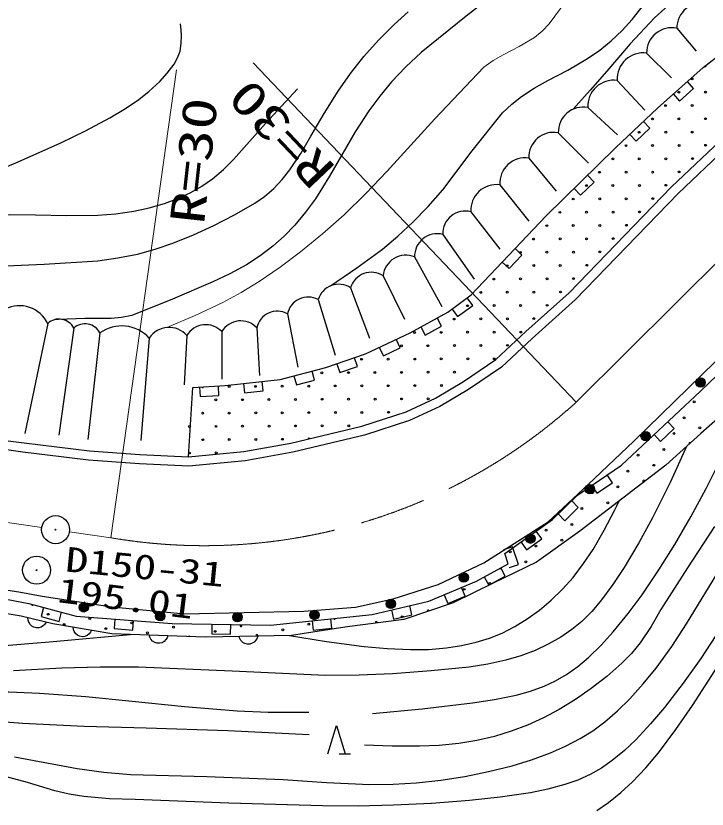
# Model space of a CAD drawing. Units: millimetres, scale not verified. Extents: x 40000 to 680000, y 20000 to 380000.
# Drawn here: x 478477 to 515318, y 259066 to 301318 of the extents above; entities that cross this region are included whole.
import ezdxf
from ezdxf.enums import TextEntityAlignment as Align

# ---------------------------------------------------------------- set-up
doc = ezdxf.new("R2010")
doc.units = ezdxf.units.MM
doc.header["$LTSCALE"] = 1000
doc.linetypes.add('CHAIN', pattern=[18.5, 12, -1.5, 3.5, -1.5])
for name, color, linetype, lineweight in [('M-BGD', 7, 'Continuous', 25), ('M-BGD-HTXT', 7, 'Continuous', 13), ('M-BMK', 2, 'CHAIN', 13), ('M-BMK-SRVR', 3, 'Continuous', 25)]:
    doc.layers.add(name, color=color, linetype=linetype, lineweight=lineweight)
doc.styles.add('ＭＳ ゴシック', font='')
doc.styles.get('ＭＳ ゴシック').set_extended_font_data('MS Gothic')

# ---------------------------------------------------------------- blocks, each defined once
blk = doc.blocks.new('BUHIN200')
at = {"color": 3, "linetype": 'Continuous', "lineweight": 25}
for radius in [746, 22.5]:
    blk.add_circle((0, 0), radius, dxfattribs=at)
blk = doc.blocks.new('BUHIN217')
at = {"color": 7, "linetype": 'Continuous', "lineweight": 25}
blk.add_line((523, -552), (1030, -230), dxfattribs=at)
blk.add_lwpolyline([(13, -875), (-402, 633), (786, -385)], dxfattribs=at)
blk = doc.blocks.new('BUHIN452')
at = {"color": 7, "linetype": 'Continuous', "lineweight": 25}
for radius in [249, 220, 191, 161, 132, 97.5, 67.5, 38.8, 7.5]:
    blk.add_circle((242, -57), radius, dxfattribs=at)
blk = doc.blocks.new('BUHIN480')
at = {"color": 3, "linetype": 'Continuous', "lineweight": 25}
for radius in [746, 22.5]:
    blk.add_circle((0, 0), radius, dxfattribs=at)

msp = doc.modelspace()

# ---------------------------------------------------------------- linework, layer by layer
at = {"layer": 'M-BGD'}
for p, q in [((515108, 298563), (518577, 301313)), ((513704, 300655), (514728, 299430)), ((512090, 299337), (513410, 298020)), ((512675, 296408), (515108, 298563)), ((510522, 297883), (512000, 296293)), ((508955, 296429), (510545, 294975)), ((510438, 294285), (512675, 296408)), ((513417, 292209), (517666, 296245)), ((518013, 295884), (513769, 291854)), ((507386, 295088), (509000, 293475)), ((506731, 290665), (510438, 294285)), ((505818, 293747), (507272, 291974)), ((504272, 292315), (505819, 290385)), ((507960, 286562), (513417, 292209)), ((513769, 291854), (508307, 286202)), ((502726, 290883), (504273, 288885)), ((502750, 286456), (506731, 290665)), ((501227, 289679), (502909, 287294)), ((499728, 288475), (501181, 285839)), ((498045, 287475), (499181, 285157)), ((496318, 286839), (497317, 284157)), ((505658, 284508), (507960, 286562)), ((494590, 286203), (495500, 283248)), ((501499, 285537), (502750, 286456)), ((508307, 286202), (505996, 284138)), ((492953, 285453), (493500, 282612)), ((499483, 284440), (501499, 285537)), ((480181, 284931), (478954, 279067)), ((481567, 284681), (480772, 278976)), ((482954, 284430), (482316, 278748)), ((489454, 284498), (489454, 281976)), ((491317, 284703), (491454, 282157)), ((497113, 283308), (499483, 284440)), ((504053, 283007), (505658, 284508)), ((514965, 281336), (518295, 284532)), ((485590, 284157), (485135, 278703)), ((487591, 284294), (487454, 281657)), ((505996, 284138), (504365, 282614)), ((494995, 282593), (497113, 283308)), ((502326, 281843), (504053, 283007)), ((492571, 281956), (494995, 282593)), ((504365, 282614), (502594, 281421)), ((489639, 281624), (492571, 281956)), ((500836, 280953), (502326, 281843)), ((487683, 277837), (487904, 281522)), ((487904, 281522), (489639, 281624)), ((502594, 281421), (501070, 280510)), ((510747, 277385), (514965, 281336)), ((517202, 281029), (514982, 279076)), ((499279, 280236), (500836, 280953)), ((496913, 279468), (499279, 280236)), ((501070, 280510), (499461, 279770)), ((499461, 279770), (497049, 278987)), ((493136, 278566), (496913, 279468)), ((474995, 279069), (478924, 278573)), ((497049, 278987), (493239, 278077)), ((514982, 279076), (513117, 277389)), ((478858, 278078), (475218, 278607)), ((478924, 278573), (482398, 278152)), ((490631, 278107), (493136, 278566)), ((482350, 277654), (478858, 278078)), ((482398, 278152), (485089, 277962)), ((487683, 277837), (490631, 278107)), ((493239, 278077), (490699, 277611)), ((485059, 277463), (482350, 277654)), ((485089, 277962), (487683, 277837)), ((490699, 277611), (487694, 277336)), ((487694, 277336), (485059, 277463)), ((508406, 275780), (510747, 277385)), ((513117, 277389), (508527, 273869)), ((507074, 274493), (508406, 275780)), ((504543, 272673), (507074, 274493)), ((508527, 273869), (506218, 272226)), ((504721, 272140), (504543, 272673)), ((503034, 271208), (504721, 272140)), ((506218, 272226), (503954, 271117)), ((474936, 270855), (479167, 270011)), ((500490, 270142), (503034, 271208)), ((503954, 271117), (501778, 270051)), ((478759, 269343), (474187, 270142)), ((479167, 270011), (481697, 269345)), ((497471, 269432), (500490, 270142)), ((501778, 270051), (499159, 269164)), ((480446, 268943), (478759, 269343)), ((481697, 269345), (486803, 268945)), ((492055, 268856), (497471, 269432)), ((499159, 269164), (496007, 268764)), ((483598, 268410), (480446, 268943)), ((486803, 268945), (492055, 268856)), ((496007, 268764), (493165, 268321)), ((488571, 268232), (483598, 268410)), ((493165, 268321), (488571, 268232))]:
    msp.add_line(p, q, dxfattribs=at)
for points in [[(495250, 286935), (496646, 287892), (498009, 288900), (498843, 289591), (499637, 290327), (500447, 291165), (501224, 292055), (502801, 294125), (504419, 296150), (504902, 296613), (505424, 297029), (506103, 297472), (506821, 297869), (507896, 298429), (508949, 299045), (509599, 299495), (510210, 299991), (510786, 300538), (511321, 301130), (512952, 303225), (514626, 305277), (515391, 306104)], [(515482, 303874), (514772, 303200), (513621, 302229), (512511, 301213), (511222, 299821), (509970, 298380), (509083, 297364), (508184, 296349)], [(504916, 303203), (502474, 301310), (500070, 299368), (499266, 298607), (498497, 297796), (497868, 297046), (497280, 296251), (496567, 295144), (495899, 293996), (495195, 292771), (494440, 291575), (493916, 290855), (493338, 290165), (492782, 289592), (492177, 289054), (491493, 288531), (490766, 288052), (489883, 287571), (488972, 287144), (486823, 286220), (484655, 285353), (484116, 285246), (483556, 285197), (482152, 285205), (480753, 285154), (480654, 285145), (480555, 285137)], [(477121, 287968), (479981, 288092), (482844, 288276), (483904, 288425), (484953, 288633), (485902, 288891), (486836, 289207), (487939, 289652), (489026, 290155), (490134, 290721), (491212, 291339), (491735, 291703), (492223, 292117), (492677, 292595), (493087, 293114), (493662, 293982), (494198, 294903), (494900, 296120), (495653, 297306), (496320, 298247), (497031, 299147), (497805, 300016), (498632, 300852), (499388, 301535)], [(476312, 292588), (478604, 293548), (480866, 294559), (482186, 295193), (483494, 295887), (484240, 296327), (484954, 296817), (485566, 297297), (486146, 297827), (486549, 298261), (486911, 298739), (487099, 299077), (487228, 299434), (487294, 299848), (487300, 300277), (487282, 300582), (487256, 300889)], [(513518, 297154), (513849, 296780), (514598, 297443), (514266, 297817)], [(467910, 288771), (469797, 289357), (471702, 289886), (473001, 290182), (474322, 290420), (475584, 290588), (476850, 290696), (478188, 290740), (479524, 290725), (481180, 290686), (482850, 290707), (483802, 290780), (484768, 290915), (485586, 291089), (486399, 291324), (487111, 291589), (487795, 291908), (488394, 292251), (488957, 292642), (489540, 293136), (490084, 293676), (491775, 295581), (493493, 297438)], [(511194, 295002), (511538, 294640), (512263, 295328), (511919, 295691)], [(508226, 292126), (508576, 291768), (509291, 292467), (508942, 292825)], [(504397, 288197), (504760, 287854), (505447, 288580), (505084, 288924)], [(501722, 285700), (502018, 285297), (502824, 285889), (502527, 286292)], [(500052, 284749), (500291, 284310), (501170, 284788), (500931, 285227)], [(455241, 273875), (459903, 273298), (463854, 272853), (469288, 272054), (478628, 270632), (479871, 270410), (483601, 269833), (487463, 269477), (493829, 269610), (496582, 269832), (498580, 270276), (500977, 271030), (503419, 272184), (506846, 274366), (508977, 276364), (511419, 278672), (517200, 284316)], [(497847, 283658), (498063, 283207), (498965, 283638), (498749, 284089)], [(495580, 282791), (495740, 282317), (496688, 282636), (496528, 283110)], [(493299, 282147), (493427, 281664), (494394, 281918), (494266, 282402)], [(490608, 281734), (490664, 281237), (491658, 281349), (491602, 281846)], [(488272, 281544), (488302, 281045), (489300, 281103), (489270, 281602)], [(512491, 279018), (512833, 278653), (513562, 279337), (513221, 279702)], [(514222, 278388), (513341, 276471), (512403, 274574), (511675, 273245), (510893, 271942), (510295, 271026), (509643, 270138), (509170, 269585), (508646, 269067), (508104, 268625), (507516, 268224), (506849, 267846), (506152, 267520), (505385, 267230), (504593, 266994), (503625, 266783), (502639, 266630), (500607, 266426), (498557, 266281), (496772, 266199), (494979, 266178), (489997, 266406), (485009, 266625), (482971, 266632), (480933, 266578), (478347, 266440)], [(497486, 264164), (500135, 264414), (502817, 264728), (503984, 264904), (505136, 265138), (505900, 265350), (506637, 265617), (507237, 265895), (507816, 266232), (508423, 266661), (508998, 267142), (509673, 267796), (510316, 268506), (511108, 269478), (511851, 270484), (512747, 271809), (513593, 273169), (514454, 274638), (515268, 276149), (515918, 277464)], [(509164, 276300), (509447, 275887), (510271, 276453), (509989, 276865)], [(493065, 268319), (495041, 267992), (497032, 267723), (498266, 267613), (499511, 267561), (500473, 267577), (501427, 267653), (502229, 267774), (503017, 267954), (503711, 268172), (504386, 268447), (505066, 268792), (505728, 269196), (506384, 269669), (507011, 270196), (507612, 270781), (508173, 271412), (508735, 272141), (509247, 272903), (509839, 273921), (510384, 274976), (510509, 275227), (510637, 275487)], [(507381, 274789), (507728, 274429), (508447, 275124), (508100, 275484)], [(515717, 274111), (514263, 271922), (512856, 269697), (512330, 268788), (511756, 267915), (511290, 267358), (510771, 266832), (509976, 266134), (509144, 265483), (508303, 264898), (507432, 264364), (506601, 263923), (505744, 263537), (504872, 263211), (503979, 262943), (503041, 262725), (502093, 262567), (501040, 262460), (499983, 262413), (498524, 262418), (497062, 262465)], [(505403, 273291), (505695, 272885), (506507, 273469), (506215, 273875)], [(478412, 261856), (481748, 261231), (483161, 261043), (484589, 260914), (488653, 260808), (492720, 260641), (495030, 260479), (497348, 260376), (498586, 260393), (499831, 260470), (501122, 260609), (502409, 260807), (503669, 261062), (504932, 261379), (505963, 261693), (506972, 262062), (507769, 262413), (508544, 262821), (509219, 263244), (509861, 263719), (510546, 264305), (511200, 264944), (511917, 265738), (512594, 266578), (513429, 267737), (514215, 268930), (516811, 273186)], [(504790, 271932), (505265, 272090), (504948, 273039), (504474, 272881)], [(503440, 271432), (503681, 270994), (504557, 271478), (504315, 271916)], [(501301, 270482), (501494, 270021), (502416, 270407), (502223, 270868)], [(479949, 269805), (479821, 269322), (480788, 269067), (480916, 269550)], [(498494, 269673), (498608, 269186), (499582, 269415), (499467, 269902)], [(480089, 269028), (480024, 268925), (479943, 268844), (479825, 268759), (479704, 268726), (479582, 268719), (479431, 268754), (479325, 268816), (479232, 268899), (479162, 269029), (479126, 269138), (479116, 269258)], [(483752, 269184), (483713, 268685), (484710, 268607), (484749, 269106)], [(494266, 269091), (494319, 268594), (495313, 268700), (495260, 269197)], [(516054, 268723), (514979, 267095), (514043, 265781), (513048, 264488), (512308, 263603), (511524, 262760), (510914, 262184), (510264, 261653), (509685, 261253), (509078, 260906), (508420, 260611), (507736, 260370), (506834, 260129), (505910, 259943), (504280, 259705), (502655, 259527), (500631, 259371), (498604, 259275), (496717, 259227), (494817, 259240), (489835, 259379), (484838, 259572), (483463, 259623), (482099, 259735), (481324, 259860), (480551, 260046), (479099, 260488), (477621, 260875)], [(482515, 268593), (482457, 268486), (482381, 268400), (482269, 268308), (482151, 268267), (482029, 268252), (481876, 268278), (481766, 268332), (481668, 268409), (481590, 268534), (481547, 268640), (481529, 268760)], [(488929, 268909), (488920, 268409), (489920, 268392), (489929, 268892)], [(509447, 259000), (510065, 259421), (510719, 259946), (511336, 260519), (512049, 261274), (512718, 262072), (513657, 263315), (514546, 264593), (517239, 268776)], [(442885, 260901), (445399, 262097), (447941, 263240), (449607, 263924), (451295, 264553), (452757, 265037), (454245, 265467), (455807, 265846), (457384, 266166), (459652, 266549), (461929, 266873), (463943, 267105), (465962, 267277), (468666, 267400), (471382, 267464), (473868, 267531), (476363, 267660), (480468, 267991), (484570, 268375)], [(486584, 268303), (486540, 268190), (486477, 268094), (486378, 267988), (486266, 267932), (486147, 267901), (485992, 267907), (485876, 267946), (485768, 268010), (485675, 268123), (485618, 268223), (485585, 268339)], [(491368, 268286), (491330, 268170), (491272, 268072), (491179, 267960), (491070, 267898), (490954, 267860), (490799, 267857), (490680, 267890), (490569, 267948), (490470, 268056), (490408, 268152), (490368, 268267)], [(461399, 263287), (463337, 263824), (465286, 264300), (466597, 264556), (467918, 264753), (469846, 264957), (471793, 265102), (474131, 265239), (476468, 265316), (478095, 265314), (479730, 265251), (482200, 265067), (484668, 264824), (487464, 264537), (490272, 264310), (491927, 264237), (493583, 264224), (493833, 264225), (494092, 264227)], [(494109, 263031), (489770, 263231), (485414, 263371), (482125, 263471), (478840, 263631), (476031, 263840), (473219, 263989), (471363, 263972), (469485, 263893), (468499, 263823), (467516, 263692), (466857, 263548), (466206, 263345), (465436, 263023), (464686, 262644), (464191, 262371), (463699, 262091)]]:
    msp.add_lwpolyline(points, dxfattribs=at)
for centre, radius in [((514513, 297957), 49.8), ((513809, 297247), 49.8), ((515223, 297253), 49.8), ((513105, 296536), 49.8), ((514520, 296543), 49.8), ((512402, 295826), 49.8), ((513816, 295833), 49.8), ((515230, 295839), 49.8), ((511698, 295115), 49.8), ((513112, 295122), 49.8), ((514526, 295129), 49.8), ((510994, 294405), 49.8), ((512408, 294412), 49.8), ((513822, 294418), 49.8), ((515237, 294425), 49.8), ((510290, 293695), 49.8), ((511704, 293701), 49.8), ((513119, 293708), 49.8), ((514533, 293715), 49.8), ((509587, 292984), 49.8), ((511001, 292991), 49.8), ((512415, 292997), 49.8), ((513829, 293004), 49.8), ((508883, 292274), 49.8), ((510297, 292280), 49.8), ((511711, 292287), 49.8), ((513125, 292294), 49.8), ((508179, 291563), 49.8), ((509593, 291570), 49.8), ((511007, 291577), 49.8), ((512422, 291583), 49.8), ((507475, 290853), 49.8), ((508889, 290860), 49.8), ((510304, 290866), 49.8), ((511718, 290873), 49.8), ((506771, 290143), 49.8), ((508186, 290149), 49.8), ((509600, 290156), 49.8), ((511014, 290162), 49.8), ((506068, 289432), 49.8), ((507482, 289439), 49.8), ((508896, 289445), 49.8), ((510310, 289452), 49.8), ((505364, 288722), 49.8), ((506778, 288728), 49.8), ((508192, 288735), 49.8), ((509606, 288742), 49.8), ((504660, 288011), 49.8), ((506074, 288018), 49.8), ((507488, 288025), 49.8), ((508903, 288031), 49.8), ((503956, 287301), 49.8), ((505370, 287308), 49.8), ((506785, 287314), 49.8), ((508199, 287321), 49.8), ((503252, 286591), 49.8), ((504667, 286597), 49.8), ((506081, 286604), 49.8), ((507495, 286610), 49.8), ((502549, 285880), 49.8), ((503963, 285887), 49.8), ((505377, 285893), 49.8), ((506791, 285900), 49.8), ((501845, 285170), 49.8), ((503259, 285176), 49.8), ((504673, 285183), 49.8), ((506087, 285190), 49.8), ((499727, 284453), 49.8), ((501141, 284459), 49.8), ((502555, 284466), 49.8), ((503969, 284473), 49.8), ((505384, 284479), 49.8), ((499023, 283742), 49.8), ((500437, 283749), 49.8), ((501851, 283756), 49.8), ((503266, 283762), 49.8), ((504680, 283769), 49.8), ((499733, 283038), 49.8), ((501148, 283045), 49.8), ((502562, 283052), 49.8), ((503976, 283058), 49.8), ((496905, 283025), 49.8), ((498319, 283032), 49.8), ((494787, 282308), 49.8), ((496201, 282315), 49.8), ((497616, 282321), 49.8), ((499030, 282328), 49.8), ((500444, 282335), 49.8), ((501858, 282341), 49.8), ((489841, 281578), 49.8), ((491255, 281585), 49.8), ((492669, 281591), 49.8), ((494083, 281598), 49.8), ((495498, 281604), 49.8), ((496912, 281611), 49.8), ((498326, 281618), 49.8), ((499740, 281624), 49.8), ((501154, 281631), 49.8), ((489137, 280868), 49.8), ((490551, 280874), 49.8), ((491965, 280881), 49.8), ((493380, 280887), 49.8), ((494794, 280894), 49.8), ((496208, 280901), 49.8), ((497622, 280907), 49.8), ((499036, 280914), 49.8), ((500451, 280920), 49.8), ((514624, 280758), 49.8), ((488433, 280157), 49.8), ((489847, 280164), 49.8), ((491262, 280170), 49.8), ((492676, 280177), 49.8), ((494090, 280184), 49.8), ((495504, 280190), 49.8), ((496918, 280197), 49.8), ((498333, 280203), 49.8), ((514088, 279913), 49.8), ((487729, 279447), 49.8), ((489144, 279453), 49.8), ((490558, 279460), 49.8), ((491972, 279467), 49.8), ((493386, 279473), 49.8), ((494800, 279480), 49.8), ((496215, 279486), 49.8), ((514933, 279378), 49.8), ((513552, 279069), 49.8), ((488440, 278743), 49.8), ((489854, 278750), 49.8), ((491268, 278756), 49.8), ((492682, 278763), 49.8), ((487736, 278032), 49.8), ((489150, 278039), 49.8), ((513016, 278225), 49.8), ((511636, 277917), 49.8), ((512481, 277381), 49.8), ((511100, 277072), 49.8), ((509071, 276111), 249), ((509071, 276111), 220), ((509071, 276111), 191), ((509071, 276111), 161), ((509071, 276111), 132), ((509071, 276111), 97.5), ((509071, 276111), 67.5), ((509071, 276111), 38.8), ((509071, 276111), 7.5), ((509184, 275920), 49.8), ((510565, 276228), 49.8), ((508648, 275075), 49.8), ((510029, 275384), 49.8), ((508113, 274231), 49.8), ((506732, 273923), 49.8), ((505905, 273472), 249), ((505905, 273472), 220), ((505905, 273472), 191), ((505905, 273472), 161), ((505905, 273472), 132), ((505905, 273472), 97.5), ((505905, 273472), 67.5), ((505905, 273472), 38.8), ((505905, 273472), 7.5), ((507577, 273387), 49.8), ((506197, 273078), 49.8), ((504816, 272770), 49.8), ((505661, 272234), 49.8), ((502349, 271403), 249), ((502349, 271403), 220), ((502349, 271403), 191), ((502349, 271403), 161), ((502349, 271403), 132), ((502349, 271403), 97.5), ((502349, 271403), 67.5), ((502349, 271403), 38.8), ((502349, 271403), 7.5), ((503745, 271081), 49.8), ((502364, 270773), 49.8), ((482096, 269814), 249), ((482096, 269814), 220), ((482096, 269814), 191), ((498461, 269995), 249), ((498461, 269995), 220), ((498461, 269995), 191), ((498461, 269995), 161), ((498461, 269995), 132), ((498461, 269995), 97.5), ((498461, 269995), 67.5), ((498461, 269995), 38.8), ((498461, 269995), 7.5), ((482096, 269814), 161), ((482096, 269814), 132), ((482096, 269814), 97.5), ((482096, 269814), 67.5), ((482096, 269814), 38.8), ((482096, 269814), 7.5), ((486173, 269346), 249), ((486173, 269346), 220), ((494388, 269406), 249), ((494388, 269406), 220), ((494388, 269406), 191), ((494388, 269406), 161), ((480201, 269443), 49.8), ((482425, 269216), 49.8), ((486173, 269346), 191), ((486173, 269346), 161), ((486173, 269346), 132), ((486173, 269346), 97.5), ((486173, 269346), 67.5), ((486173, 269346), 38.8), ((486173, 269346), 7.5), ((490286, 269287), 249), ((490286, 269287), 220), ((490286, 269287), 191), ((490286, 269287), 161), ((490286, 269287), 132), ((490286, 269287), 97.5), ((490286, 269287), 67.5), ((490286, 269287), 38.8), ((490286, 269287), 7.5), ((494388, 269406), 132), ((494388, 269406), 97.5), ((494388, 269406), 67.5), ((494388, 269406), 38.8), ((494388, 269406), 7.5), ((499068, 269312), 49.8), ((481045, 268907), 49.8), ((483269, 268680), 49.8), ((484650, 268988), 49.8), ((486874, 268761), 49.8), ((494083, 268923), 49.8), ((485494, 268452), 49.8), ((489098, 268533), 49.8), ((492703, 268614), 49.8)]:
    msp.add_circle(centre, radius, dxfattribs=at)
for centre, radius, start, end in [((515040, 300667), 1336, 77.9722, 180.5096), ((513426, 299349), 1336, 77.9722, 180.5096), ((511913, 297955), 1393, 82.7158, 182.9793), ((515217, 298668), 49.8, 235.2852, 21.5266), ((510346, 296501), 1393, 82.7158, 182.9793), ((508700, 295139), 1315, 78.8206, 182.2361), ((507132, 293798), 1315, 78.8206, 182.2361), ((505629, 292400), 1360, 82.0336, 183.5858), ((504084, 290968), 1360, 82.0336, 183.5858), ((502428, 289719), 1202, 75.634, 181.8942), ((500929, 288515), 1202, 75.634, 181.8942), ((499262, 287344), 1223, 67.6008, 173.8611), ((497420, 286509), 1151, 57.0902, 163.3505), ((495692, 285873), 1151, 57.0902, 163.3505), ((494053, 285214), 1125, 61.489, 167.7491), ((478662, 284191), 1689, 25.958, 116.4544), ((492416, 284464), 1125, 61.489, 167.7491), ((480780, 284286), 881, 26.6432, 132.9034), ((482167, 284036), 881, 26.6432, 132.9034), ((484117, 282795), 2007, 42.7529, 125.4259), ((488599, 283697), 1171, 43.1322, 149.3923), ((490462, 283902), 1171, 43.1322, 149.3923), ((486642, 283472), 1255, 40.8796, 146.9124), ((488427, 281571), 49.8, 205.1203, 341.6017), ((494097, 278769), 49.8, 43.9136, 162.9508), ((512172, 278761), 49.8, 260.1843, 6.0728), ((514397, 278533), 49.8, 53.1044, 211.167), ((511945, 276536), 49.8, 349.1624, 265.7984), ((504280, 271926), 49.8, 239.8703, 357.9699), ((479356, 269979), 49.8, 186.0177, 324.4887), ((500448, 269620), 49.8, 356.5852, 220.8534), ((495463, 269231), 49.8, 200.5631, 351.5939), ((490479, 268842), 49.8, 124.4309, 53.623), ((497688, 269003), 49.8, 335.5932, 218.8492), ((491323, 268306), 49.8, 336.3827, 205.8242), ((487718, 268225), 49.8, 47.0259, 128.8713)]:
    msp.add_arc(centre, radius, start, end, dxfattribs=at)
at = {"layer": 'M-BGD-HTXT'}
for p, q in [((491121, 298809), (508347, 280746)), ((483547, 273517), (487046, 298451))]:
    msp.add_line(p, q, dxfattribs=at)
msp.add_lwpolyline([(486529, 284722), (488031, 285361), (489505, 286053), (490487, 286586), (491448, 287177), (492563, 287941), (493643, 288756), (494825, 289716), (495972, 290726), (497132, 291856), (498256, 293036), (500814, 295825), (503424, 298583), (503915, 298939), (504442, 299246), (505293, 299683), (506111, 300172), (506521, 300507), (506892, 300889), (508161, 302611)], dxfattribs=at)
at = {"layer": 'M-BMK'}
for p, q in [((508347, 280746), (524396, 296717)), ((453476, 277895), (479853, 274059)), ((481337, 273842), (483547, 273517))]:
    msp.add_line(p, q, dxfattribs=at)
msp.add_arc((488511, 302643), 29545, 260.3289, 312.1737, dxfattribs=at)

# ---------------------------------------------------------------- block references
at = {"layer": 'M-BGD', "rotation": 327.61039}
for name, p in [('BUHIN452', (514794, 281967)), ('BUHIN452', (511867, 279109)), ('BUHIN217', (495570, 262765))]:
    msp.add_blockref(name, p, dxfattribs=at)
at = {"layer": 'M-BMK-SRVR', "rotation": 327.61039}
for name, p in [('BUHIN480', (480595, 273951)), ('BUHIN200', (479582, 271796))]:
    msp.add_blockref(name, p, dxfattribs=at)

# ---------------------------------------------------------------- texts
at = {"layer": 'M-BGD-HTXT', "style": 'ＭＳ ゴシック', "width": 1.35}
for s, height, rotation, p in [('R=30', 1833, 133.5, (496000, 293592)), ('R=30', 1833, 83.7, (489046, 290097)), ('D150-31', 1320, 354.4, (481032, 271336)), ('195.01', 1320, 352.9, (480591, 269703))]:
    msp.add_text(s, height=height, rotation=rotation, dxfattribs=at).set_placement(p, align=Align.BOTTOM_LEFT)

doc.saveas('drawing.dxf')
